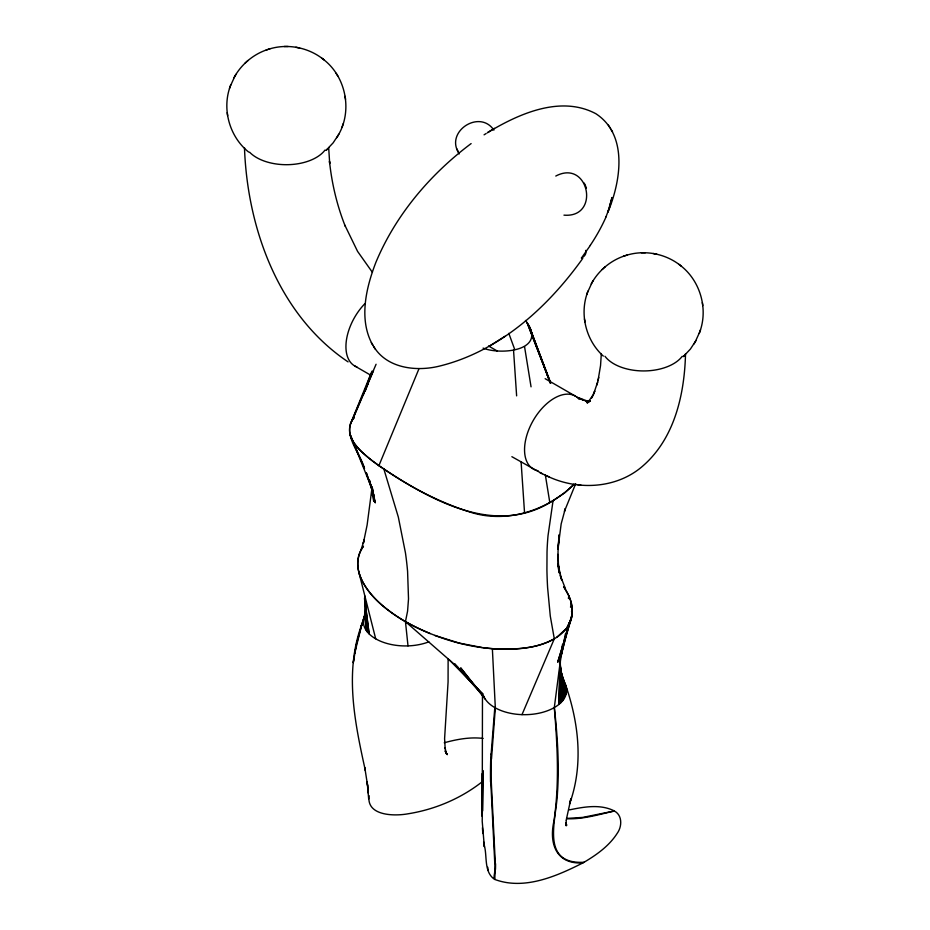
<?xml version="1.0" encoding="UTF-8"?>
<svg xmlns="http://www.w3.org/2000/svg" width="930" height="930" viewBox="0 0 930 930"><rect width="100%" height="100%" fill="white"/><g stroke="black" fill="none" stroke-linecap="round" stroke-linejoin="round"><path stroke-width="1.4" d="M495.341 863.854L491.307 782.397M482.472 693.478L482.24 816.319L482.914 770.54L482.205 821.167L484.344 846.765L483.635 841.871M559.976 658.452L558.895 704.429L560.569 655.894M606.011 216.795L610.01 206.169L609.836 204.286M601.326 353.551L600.548 365.56L598.071 380.335M685.526 353.656C684.538 393.832 674.831 437.786 643.444 465.442C617.253 488.948 577.251 490.935 546.445 475.707M494.679 869.19C495.458 872.224 492.935 876.967 494.737 879.42C524.253 890.533 556.745 876.176 583.168 862.773C596.142 855.17 609.011 846.184 617.229 833.315C622.112 826.549 622.507 815.331 614.393 811.018C598.85 814.517 583.203 819.342 567.114 818.76M491.493 759.031L495.33 707.881L492.365 648.652A112.263 64.809 0 0 1 486.053 648.024L482.856 647.629M495.225 869.585L494.772 879.443M566.196 820.632L566.219 825.852L565.835 823.155L566.73 825.34L565.707 822.969M371.988 488.32L371.686 494.714L372.128 487.483M491.145 753.986L494.807 707.591M371.988 487.925L367.118 525.032L363.305 543.387L364.188 539.877L361.2 549.398M582.959 862.889C556.373 864.644 548.77 843.801 553.966 820.969C559.523 783.351 557.396 745.29 554.303 707.567L562.452 644.653M568.428 598.513L568.788 595.723L563.812 586.865M482.984 781.142C461.385 798.359 435.019 809.542 407.77 813.843C394.204 816.284 366.153 815.97 369.105 795.685M363.432 623.1L366.002 604.779M353.726 659.847L353.295 662.637L356.376 644.525L362.002 623.844C344.135 671.518 354.737 722.354 365.292 770.249L364.816 767.738L367.722 786.396L367.083 781.863M376.08 364.258L350.424 424.068C345.611 439.809 361.142 451.678 371.872 460.478C401.9 482.635 435.17 501.107 470.836 512.325C507.013 523.764 547.909 510.361 574.159 484.135L565.01 492.633L553.071 500.607L548.037 535.61A321.141 185.407 60 0 0 547.026 551.897L546.921 569.904A433.996 250.565 60 0 0 547.607 587.655L550.281 616.044L554.303 638.817L521.997 714.647M566.207 820.144L570.88 798.789L569.555 803.95C583.552 765.239 578.913 723.377 565.673 685.212M355.109 650.826L354.609 653.558L362.002 623.844M565.417 633.865L561.115 656.266L568.974 622.705M570.532 607.244L571.334 603.058A112.263 64.809 0 0 0 570.253 599.408L568.788 595.723M354.109 417.535C341.066 433.671 360.375 452.991 364.49 468.511L349.645 433.287L372.477 490.087L366.315 472.8L374.325 497.108L369.419 480.171L375.301 502.874L372.081 487.227M610.01 206.169L611.975 197.544L607.918 212.121C620.694 181.594 628.459 134.931 595.828 113.693C560.488 94.93 518.452 113.902 487.367 132.758L494.365 128.352M571.59 611.51L572.241 608.708L571.334 603.058M596.944 384.962L598.781 377.429M568.114 625.565L559.86 659.289L572.183 614.125L572.241 608.708L571.555 611.522M363.153 546.666C347.274 570.253 369.977 596.944 388.601 610.475A187.779 108.415 0 0 0 405.468 621.635C442.889 642.328 487.192 653.976 529.937 647.222C547.793 644.304 569.892 634.423 572.183 614.125L557.698 662.241L571.171 619.24C574.484 607.976 570.09 596.025 563.708 586.702M408.003 645.897L405.457 621.635L407.573 611.184L408.514 598.897L407.584 571.369A257.192 134.339 64.3 0 0 405.457 552.885L398.331 517.092L383.904 469.185M230.036 86.874C221.898 109.694 229.71 136.931 248.636 152.043M337.95 135.71C352.842 111.123 346.111 76.411 323.094 59.171M587.272 293.113C579.553 314.851 586.167 340.671 603.314 356.085M699.965 331.406C708.265 308.167 699.965 280.337 680.33 265.41M597.665 381.986L593.573 394.146L594.77 391.181L591.457 398.063L593.049 395.227L587.237 403.108L590.213 400.609L587.946 402.004M364.107 617.102L361.154 626.355L365.118 614.695A42.106 24.308 0 0 0 380.463 641.188A42.106 24.308 0 0 0 428.858 641.84M230.187 86.455L234.825 76.306M342.031 127.189L343.275 123.585M587.411 292.706L592.05 282.557M695.175 341.961L699.813 331.812M229.501 88.443L230.745 84.828M586.725 294.694L587.969 291.078M699.255 333.44L700.499 329.825M571.171 619.24L566.533 628.366L556.686 637.352M363.212 395.134L371.07 373.523M365.176 391.181L368.28 383.125M371.942 371.186L350.424 424.068M553.071 500.607C495.353 538.226 428.381 498.875 378.882 465.686L418.767 369.257M373.5 370.675L352.61 419.697L354.225 417.535M575.717 483.635L564.429 511.326L565.289 508.652L561.174 523.881L557.895 549.223L559.163 534.785L558.012 551.769L558.605 569.509L557.698 554.35L558.081 560.383M233.976 77.748C241.103 64.496 253.425 54.114 267.759 49.499M235.116 75.807L235.976 74.342M326.012 150.404L333.161 142.825L338.787 134.269M336.8 137.686L337.66 136.21M591.213 283.999C598.339 270.746 610.65 260.365 624.983 255.75M592.34 282.057L593.201 280.581M683.248 356.655L690.397 349.075L696.024 340.52M694.024 343.937L694.884 342.461M590.352 245.381L581.459 258.017M363.467 546.154C357.98 553.245 356.423 562.859 358.666 571.462L375.697 638.817M582.773 258.366C547.898 307.319 499.503 351.215 439.937 365.99C416.966 371.826 387.101 368.675 373.732 346.576M245.008 63.205L246.252 62.078M246.752 61.624L248.019 60.485M326.511 149.951L327.767 148.823M602.233 269.456L603.489 268.328M603.988 267.863L605.244 266.736M683.748 356.19L684.992 355.062M471.126 143.58C430.148 174.282 395.692 214.865 375.894 262.341C365.432 289.381 357.597 323.559 375.453 349.355M484.077 134.827L486.192 133.49M483.089 348.111C501.119 355.388 548.805 350.761 525.497 320.455M489.447 346.111L505.025 336.288M554.338 707.544C557.268 733.724 559.488 764.867 557.465 792.906C556.419 819.888 539.737 864.621 584.075 862.261M554.303 638.817C535.552 649.128 513.267 650.128 492.365 648.652M555.78 176.049C588.876 158.6 600.792 218.236 563.964 215.144M588.411 401.725L590.399 400.981M268.398 49.29C287.207 43.117 308.934 47.337 324.14 59.985M625.634 255.541C644.432 249.368 666.171 253.588 681.365 266.236M266.143 50.022L270.002 48.779M623.379 256.273L627.227 255.018M444.249 742.768C456.828 739.304 470.045 736.839 483.123 738.42M589.016 401.481L586.563 402.097L588.655 401.597M614.323 810.983L582.68 817.412L566.742 818.423M569.52 809.867C583.9 806.88 600.059 803.95 613.846 810.693M589.701 401.342L587.156 401.714L589.306 401.458M288.114 46.5L284.162 46.512M645.339 252.751L641.386 252.762M482.066 647.524L459.234 643.095L434.775 635.434M588.062 401.342L585.11 400.923L588.225 401.365L576.949 397.156M577.856 484.774L581.052 485.228M295.868 47.232L297.542 47.57M297.984 47.639L299.611 47.965M653.092 253.483L654.778 253.809M655.208 253.89L656.847 254.204M430.172 633.632L421.36 629.831A188.116 108.612 0 0 1 391.356 612.51C378.185 602.791 365.49 590.806 359.747 575.1A112.263 64.809 0 0 1 358.666 571.462M580.739 398.935L583.284 400.121L579.367 398.284M511.872 456.688L542.237 473.719M539.83 472.591L548.991 476.892M488.564 346.007L497.376 351.087M545.166 378.684L575.356 396.11M354.644 365.909L370.989 375.348M348.076 361.886C278.582 315.235 247.345 228.455 244.474 147.626M378.882 465.686C368.408 458.025 357.55 449.922 351.296 438.263M494.225 879.117C483.426 871.375 487.611 855.507 483.972 844.173M678.958 264.353L680.074 265.224M321.722 58.102L322.85 58.985M405.457 621.635L458.362 667.821M449.027 659.603L482.984 694.292L454.619 663.846L483.972 696.896L460.664 667.88L485.437 699.383M444.854 751.022L446.284 752.591M372.43 272.362L357.562 251.367L344.856 225.223L345.17 226.025C336.962 205.332 331.812 183.466 329.487 161.332L329.697 163.506L328.674 147.521M493.888 130.165C479.961 109.043 445.505 131.037 458.444 152.497M608.36 125.108L610.08 127.887M610.824 129.084L612.521 131.816M371.291 342.647L372.988 345.379M337.927 76.26L336.114 73.296M445.889 752.393L447.284 754.683L445.575 751.765L446.667 754.149L444.993 747.697L445.179 748.952L444.598 738.618L448.074 681.969L448.121 658.614M584.145 183.047L584.714 184.117M584.912 184.466L586.435 188.023M458.63 152.845L459.211 153.927L456.921 148.94M565.463 588.83L560.22 575.356L561.685 579.96L557.802 563.545L559.825 573.798M550.572 383.16L527.124 322.745L550.49 383.276L530.449 329.325M550.711 382.881L529.065 326.093L549.77 381.625M560.093 670.135L566.091 686.48M508.803 333.358L514.65 349.308M560.43 670.077L566.579 689.153M561.36 674.657L566.568 691.85M560.255 667.217L566.126 694.164M560.313 671.123L565.324 696.419L560.302 666.531M524.543 346.634L531.053 386.834M545.306 474.753L549.793 502.433M371.954 486.925L372.372 489.599M585.784 250.391L585.912 252.623A101.498 24.168 20 0 1 581.424 258.005M560.93 676.075L564.161 698.604L560.325 665.81M702.359 302.575L702.534 303.889M702.58 304.203L702.778 305.61M584.691 320.629L584.877 321.943M584.459 318.909L584.656 320.315M345.123 96.336L345.309 97.638M345.344 97.952L345.542 99.359M227.222 112.67L227.42 114.076M227.466 114.378L227.641 115.692M558.767 568.37L559.383 573.078L558.244 563.464M364.467 598.42L369.094 633.876L364.63 597.2L367.327 631.923L365.537 603.291M372.581 490.935L373.732 501.386L372.279 487.541M367.338 783.699L368.675 798.963M560.279 673.285L562.673 700.674L560.151 662.16M368.222 792.999L367.803 787.024L368.001 789.849M513.534 350.11L516.627 395.866M521.102 461.943L524.543 512.779M482.438 827.688L482.821 833.513M372.151 487.355L372.663 495.086L372.372 488.262M487.773 867.248L487.913 870.248M559.616 662.311L559.709 665.183M559.848 669.507L559.941 672.39M560.22 681.027L560.906 702.627L560.244 658.394M364.886 596.037L365.839 629.854L365.792 602.431M490.796 781.979L494.783 863.482M482.624 810.879L482.414 773.283L482.182 808.356L482.182 805.833M356.934 366.966A42.106 24.308 -60 0 1 364.734 303.819M538.017 470.743A42.106 24.308 -60 0 1 533.262 420.418A42.106 24.308 -60 0 1 579.227 399.377M682.248 356.283A42.106 24.308 0 0 1 643.618 370.942A42.106 24.308 0 0 1 604.977 356.283M325.023 150.044A42.106 24.308 0 0 1 288.451 164.668A42.106 24.308 0 0 1 249.577 152.183M563.092 680.609A42.106 24.308 0 0 1 537.54 713.496A42.106 24.308 0 0 1 483.402 695.559M490.563 782.095A543.201 339.95 -54.9 0 1 490.901 754.091M495.027 863.354A219.166 130.7 -58.3 0 1 494.923 869.073M491.145 782.479A523.916 321.931 -56.1 0 1 491.319 759.113M495.562 863.726A213.33 124.887 -59.3 0 1 495.469 869.457M606.093 216.806A213.423 158.123 -21.3 0 1 590.271 245.346"/></g></svg>
